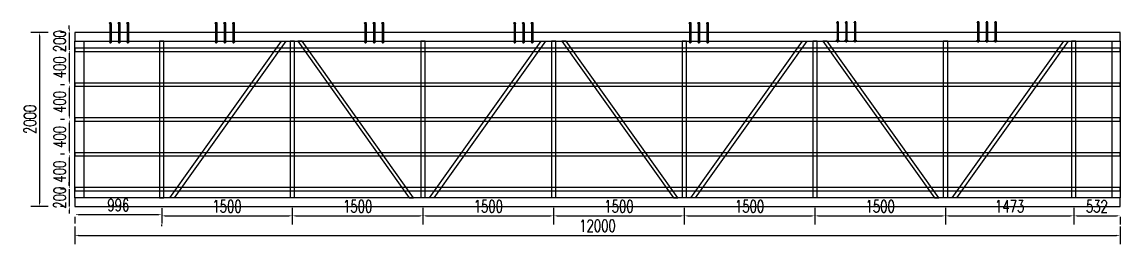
# Model space of a CAD drawing. Extents: x -18540 to 926017, y -610001 to -56924.
# Drawn here: x 34894 to 47503, y -551567 to -549014 of the extents above; entities that cross this region are included whole.
import ezdxf

# ---------------------------------------------------------------- set-up
doc = ezdxf.new("R2010")
doc.units = 0
doc.header["$LTSCALE"] = 10
doc.header["$MEASUREMENT"] = 0
for name, color, linetype in [('BJ02', 2, 'Continuous'), ('W-STEEL_FRAME钢架', 3, 'Continuous'), ('W-STEEL_KEEL钢龙骨', 5, 'Continuous'), ('浮箱U槽', 5, 'Continuous'), ('螺栓孔位', 2, 'Continuous'), ('铝合金', 7, 'Continuous')]:
    doc.layers.add(name, color=color, linetype=linetype)
doc.styles.add('STANDARD_T3', font='simplex.shx', dxfattribs={"width": 0.7, "bigfont": 'gbcbig.shx'})
doc.dimstyles.new('W&&40', dxfattribs={"dimtxt": 140, "dimasz": 40, "dimexe": 100, "dimexo": 120, "dimgap": 40, "dimtad": 1, "dimdec": 0, "dimzin": 0, "dimdsep": 46, "dimtxsty": 'STANDARD_T3', "dimcen": 0.09, "dimclrd": 1, "dimclre": 1, "dimclrt": 7, "dimazin": 2, "dimtfac": 1, "dimtdec": 0, "dimtix": 1, "dimtmove": 2, "dimatfit": 3, "dimfxl": 100, "dimtolj": 1, "dimtzin": 0, "dimarcsym": 0})

# ---------------------------------------------------------------- blocks, each defined once
blk = doc.blocks.new('*U2027')
at = {"layer": 'W-STEEL_KEEL钢龙骨', "color": 4}
blk.add_lwpolyline([(-18, 6000), (-18, -6000), (18, -6000), (18, 6000)], close=True, dxfattribs=at)
blk = doc.blocks.new('*U2028')
at = {"layer": 'W-STEEL_KEEL钢龙骨', "color": 0, "linetype": 'ByBlock', "lineweight": -2, "transparency": 16777216}
for p in [(0, 0), (400, 0), (800, 0), (1200, 0), (1600, 0)]:
    blk.add_blockref('*U2027', p, dxfattribs=at)
blk = doc.blocks.new('C-9')
at = {"layer": 'W-STEEL_FRAME钢架', "color": 1}
for points in [[(584470, 16495), (584470, 16445), (586270, 16445), (586270, 16495)], [(586270, 15095), (586270, 15045), (584470, 16326), (584470, 16376)], [(586270, 14858), (586270, 14908), (584470, 13627), (584470, 13577)], [(584473, 14995), (584473, 14945), (586270, 14945), (586270, 14995)], [(584473, 13495), (584473, 13445), (586270, 13445), (586270, 13495)], [(584470, 13345), (584470, 13395), (586270, 12112), (586270, 12062)], [(584473, 11995), (584473, 11945), (586270, 11945), (586270, 11995)], [(586270, 11826), (586270, 11876), (584470, 10595), (584470, 10545)], [(584473, 10495), (584473, 10445), (586270, 10445), (586270, 10495)], [(584470, 10345), (584470, 10395), (586270, 9113), (586270, 9063)], [(584473, 8995), (584473, 8945), (586270, 8945), (586270, 8995)], [(584470, 7595), (584470, 7545), (586270, 8828), (586270, 8878)], [(584473, 7495), (584473, 7445), (586270, 7445), (586270, 7495)], [(584470, 7345), (584470, 7395), (586270, 6113), (586270, 6063)], [(584473, 6023), (584473, 5973), (586270, 5973), (586270, 6023)]]:
    blk.add_lwpolyline(points, close=True, dxfattribs=at)
at = {"layer": '铝合金', "color": 2}
blk.add_lwpolyline([(584470, 17466), (584370, 17466), (584370, 5466), (584470, 5466), (584470, 17466)], dxfattribs=at)
for points in [[(586270, 17466), (586270, 17366), (584470, 17366), (584470, 17466)], [(586270, 17466), (586270, 5466), (586370, 5466), (586370, 17466)], [(584470, 5466), (584470, 5556), (586270, 5556), (586270, 5466)]]:
    blk.add_lwpolyline(points, close=True, dxfattribs=at)
at = {"layer": 'W-STEEL_KEEL钢龙骨'}
blk.add_blockref('*U2028', (584570, 11466), dxfattribs=at)
blk = doc.blocks.new('*D467')
at = {"layer": 'Defpoints', "color": 0, "transparency": 16777216}
for p in [(35503, -549135), (35438, -549335), (35503, -549335)]:
    blk.add_point(p, dxfattribs=at)
at = {"layer": '浮箱U槽', "color": 1, "lineweight": -2, "transparency": 16777216}
for p, q in [((35438, -549095), (35438, -549055)), ((35383, -549135), (35338, -549135)), ((35438, -549135), (35438, -549335)), ((35383, -549335), (35338, -549335)), ((35438, -549375), (35438, -549415))]:
    blk.add_line(p, q, dxfattribs=at)
at = {"layer": '浮箱U槽', "color": 1, "transparency": 16777216}
for points in [[(35432, -549095), (35445, -549095), (35438, -549135)], [(35432, -549375), (35445, -549375), (35438, -549335)]]:
    blk.add_solid(points, dxfattribs=at)
at = {"layer": '浮箱U槽', "color": 7, "transparency": 16777216, "insert": (35328, -549235), "char_height": 140, "attachment_point": 5, "rotation": 90, "style": 'STANDARD_T3'}
blk.add_mtext('\\A1;200', dxfattribs=at)
blk = doc.blocks.new('*D468')
at = {"layer": 'Defpoints', "color": 0, "transparency": 16777216}
for p in [(35503, -549335), (35438, -549735), (35503, -549735)]:
    blk.add_point(p, dxfattribs=at)
at = {"layer": '浮箱U槽', "color": 1, "lineweight": -2, "transparency": 16777216}
for p, q in [((35383, -549335), (35338, -549335)), ((35438, -549375), (35438, -549695)), ((35383, -549735), (35338, -549735))]:
    blk.add_line(p, q, dxfattribs=at)
at = {"layer": '浮箱U槽', "color": 1, "transparency": 16777216}
for points in [[(35432, -549375), (35445, -549375), (35438, -549335)], [(35432, -549695), (35445, -549695), (35438, -549735)]]:
    blk.add_solid(points, dxfattribs=at)
at = {"layer": '浮箱U槽', "color": 7, "transparency": 16777216, "insert": (35328, -549535), "char_height": 140, "attachment_point": 5, "rotation": 90, "style": 'STANDARD_T3'}
blk.add_mtext('\\A1;400', dxfattribs=at)
blk = doc.blocks.new('*D469')
at = {"layer": 'Defpoints', "color": 0, "transparency": 16777216}
for p in [(35503, -549735), (35438, -550135), (35503, -550135)]:
    blk.add_point(p, dxfattribs=at)
at = {"layer": '浮箱U槽', "color": 1, "lineweight": -2, "transparency": 16777216}
for p, q in [((35383, -549735), (35338, -549735)), ((35438, -549775), (35438, -550095)), ((35383, -550135), (35338, -550135))]:
    blk.add_line(p, q, dxfattribs=at)
at = {"layer": '浮箱U槽', "color": 1, "transparency": 16777216}
for points in [[(35432, -549775), (35445, -549775), (35438, -549735)], [(35432, -550095), (35445, -550095), (35438, -550135)]]:
    blk.add_solid(points, dxfattribs=at)
at = {"layer": '浮箱U槽', "color": 7, "transparency": 16777216, "insert": (35328, -549935), "char_height": 140, "attachment_point": 5, "rotation": 90, "style": 'STANDARD_T3'}
blk.add_mtext('\\A1;400', dxfattribs=at)
blk = doc.blocks.new('*D470')
at = {"layer": 'Defpoints', "color": 0, "transparency": 16777216}
for p in [(35503, -550135), (35438, -550535), (35503, -550535)]:
    blk.add_point(p, dxfattribs=at)
at = {"layer": '浮箱U槽', "color": 1, "lineweight": -2, "transparency": 16777216}
for p, q in [((35383, -550135), (35338, -550135)), ((35438, -550175), (35438, -550495)), ((35383, -550535), (35338, -550535))]:
    blk.add_line(p, q, dxfattribs=at)
at = {"layer": '浮箱U槽', "color": 1, "transparency": 16777216}
for points in [[(35432, -550175), (35445, -550175), (35438, -550135)], [(35432, -550495), (35445, -550495), (35438, -550535)]]:
    blk.add_solid(points, dxfattribs=at)
at = {"layer": '浮箱U槽', "color": 7, "transparency": 16777216, "insert": (35328, -550335), "char_height": 140, "attachment_point": 5, "rotation": 90, "style": 'STANDARD_T3'}
blk.add_mtext('\\A1;400', dxfattribs=at)
blk = doc.blocks.new('*D471')
at = {"layer": 'Defpoints', "color": 0, "transparency": 16777216}
for p in [(35503, -550535), (35438, -550935), (35503, -550935)]:
    blk.add_point(p, dxfattribs=at)
at = {"layer": '浮箱U槽', "color": 1, "lineweight": -2, "transparency": 16777216}
for p, q in [((35383, -550535), (35338, -550535)), ((35438, -550575), (35438, -550895)), ((35383, -550935), (35338, -550935))]:
    blk.add_line(p, q, dxfattribs=at)
at = {"layer": '浮箱U槽', "color": 1, "transparency": 16777216}
for points in [[(35432, -550575), (35445, -550575), (35438, -550535)], [(35432, -550895), (35445, -550895), (35438, -550935)]]:
    blk.add_solid(points, dxfattribs=at)
at = {"layer": '浮箱U槽', "color": 7, "transparency": 16777216, "insert": (35328, -550735), "char_height": 140, "attachment_point": 5, "rotation": 90, "style": 'STANDARD_T3'}
blk.add_mtext('\\A1;400', dxfattribs=at)
blk = doc.blocks.new('*D472')
at = {"layer": 'Defpoints', "color": 0, "transparency": 16777216}
for p in [(35503, -550935), (35438, -551135), (35503, -551135)]:
    blk.add_point(p, dxfattribs=at)
at = {"layer": '浮箱U槽', "color": 1, "lineweight": -2, "transparency": 16777216}
for p, q in [((35438, -550895), (35438, -550855)), ((35383, -550935), (35338, -550935)), ((35438, -550935), (35438, -551135)), ((35383, -551135), (35338, -551135)), ((35438, -551175), (35438, -551215))]:
    blk.add_line(p, q, dxfattribs=at)
at = {"layer": '浮箱U槽', "color": 1, "transparency": 16777216}
for points in [[(35432, -550895), (35445, -550895), (35438, -550935)], [(35432, -551175), (35445, -551175), (35438, -551135)]]:
    blk.add_solid(points, dxfattribs=at)
at = {"layer": '浮箱U槽', "color": 7, "transparency": 16777216, "insert": (35328, -551035), "char_height": 140, "attachment_point": 5, "rotation": 90, "style": 'STANDARD_T3'}
blk.add_mtext('\\A1;200', dxfattribs=at)
blk = doc.blocks.new('*D473')
at = {"layer": 'Defpoints', "color": 0, "transparency": 16777216}
for p in [(35503, -549135), (35096, -551135), (35503, -551135)]:
    blk.add_point(p, dxfattribs=at)
at = {"layer": '浮箱U槽', "color": 1, "lineweight": -2, "transparency": 16777216}
for p, q in [((35196, -549135), (34996, -549135)), ((35096, -549175), (35096, -551095)), ((35196, -551135), (34996, -551135))]:
    blk.add_line(p, q, dxfattribs=at)
at = {"layer": '浮箱U槽', "color": 1, "transparency": 16777216}
for points in [[(35090, -549175), (35103, -549175), (35096, -549135)], [(35090, -551095), (35103, -551095), (35096, -551135)]]:
    blk.add_solid(points, dxfattribs=at)
at = {"layer": '浮箱U槽', "color": 7, "transparency": 16777216, "insert": (34986, -550135), "char_height": 140, "attachment_point": 5, "rotation": 90, "style": 'STANDARD_T3'}
blk.add_mtext('\\A1;2000', dxfattribs=at)
blk = doc.blocks.new('*D474')
at = {"layer": 'Defpoints', "color": 0, "transparency": 16777216}
for p in [(36500, -551035), (35503, -551135), (36500, -551229)]:
    blk.add_point(p, dxfattribs=at)
at = {"layer": '浮箱U槽', "color": 1, "lineweight": -2, "transparency": 16777216}
for p, q in [((35543, -551229), (36460, -551229)), ((36500, -551155), (36500, -551329)), ((35503, -551255), (35503, -551329))]:
    blk.add_line(p, q, dxfattribs=at)
at = {"layer": '浮箱U槽', "color": 1, "transparency": 16777216}
for points in [[(35543, -551223), (35543, -551236), (35503, -551229)], [(36460, -551223), (36460, -551236), (36500, -551229)]]:
    blk.add_solid(points, dxfattribs=at)
at = {"layer": '浮箱U槽', "color": 7, "transparency": 16777216, "insert": (36001, -551119), "char_height": 140, "attachment_point": 5, "style": 'STANDARD_T3'}
blk.add_mtext('\\A1;996', dxfattribs=at)
blk = doc.blocks.new('*D475')
at = {"layer": 'Defpoints', "color": 0, "transparency": 16777216}
for p in [(35503, -551135), (47503, -551135), (47503, -551467)]:
    blk.add_point(p, dxfattribs=at)
at = {"layer": '浮箱U槽', "color": 1, "lineweight": -2, "transparency": 16777216}
for p, q in [((35503, -551367), (35503, -551567)), ((47503, -551367), (47503, -551567)), ((35543, -551467), (47463, -551467))]:
    blk.add_line(p, q, dxfattribs=at)
at = {"layer": '浮箱U槽', "color": 1, "transparency": 16777216}
for points in [[(35543, -551460), (35543, -551474), (35503, -551467)], [(47463, -551460), (47463, -551474), (47503, -551467)]]:
    blk.add_solid(points, dxfattribs=at)
at = {"layer": '浮箱U槽', "color": 7, "transparency": 16777216, "insert": (41503, -551357), "char_height": 140, "attachment_point": 5, "style": 'STANDARD_T3'}
blk.add_mtext('\\A1;12000', dxfattribs=at)
blk = doc.blocks.new('*D476')
at = {"layer": 'Defpoints', "color": 0, "transparency": 16777216}
for p in [(37999, -551032), (36500, -551242), (37999, -551243)]:
    blk.add_point(p, dxfattribs=at)
at = {"layer": '浮箱U槽', "color": 1, "lineweight": -2, "transparency": 16777216}
for p, q in [((36540, -551243), (37959, -551243)), ((37999, -551152), (37999, -551343)), ((36500, -551362), (36500, -551343))]:
    blk.add_line(p, q, dxfattribs=at)
at = {"layer": '浮箱U槽', "color": 1, "transparency": 16777216}
for points in [[(36540, -551236), (36540, -551249), (36500, -551243)], [(37959, -551236), (37959, -551249), (37999, -551243)]]:
    blk.add_solid(points, dxfattribs=at)
at = {"layer": '浮箱U槽', "color": 7, "transparency": 16777216, "insert": (37249, -551133), "char_height": 140, "attachment_point": 5, "style": 'STANDARD_T3'}
blk.add_mtext('\\A1;1500', dxfattribs=at)
blk = doc.blocks.new('*D477')
at = {"layer": 'Defpoints', "color": 0, "transparency": 16777216}
for p in [(37999, -551032), (39499, -551032), (39499, -551243)]:
    blk.add_point(p, dxfattribs=at)
at = {"layer": '浮箱U槽', "color": 1, "lineweight": -2, "transparency": 16777216}
for p, q in [((37999, -551152), (37999, -551343)), ((38039, -551243), (39459, -551243)), ((39499, -551152), (39499, -551343))]:
    blk.add_line(p, q, dxfattribs=at)
at = {"layer": '浮箱U槽', "color": 1, "transparency": 16777216}
for points in [[(38039, -551236), (38039, -551249), (37999, -551243)], [(39459, -551236), (39459, -551249), (39499, -551243)]]:
    blk.add_solid(points, dxfattribs=at)
at = {"layer": '浮箱U槽', "color": 7, "transparency": 16777216, "insert": (38749, -551133), "char_height": 140, "attachment_point": 5, "style": 'STANDARD_T3'}
blk.add_mtext('\\A1;1500', dxfattribs=at)
blk = doc.blocks.new('*D478')
at = {"layer": 'Defpoints', "color": 0, "transparency": 16777216}
for p in [(39499, -551032), (40999, -551032), (40999, -551243)]:
    blk.add_point(p, dxfattribs=at)
at = {"layer": '浮箱U槽', "color": 1, "lineweight": -2, "transparency": 16777216}
for p, q in [((39499, -551152), (39499, -551343)), ((39539, -551243), (40959, -551243)), ((40999, -551152), (40999, -551343))]:
    blk.add_line(p, q, dxfattribs=at)
at = {"layer": '浮箱U槽', "color": 1, "transparency": 16777216}
for points in [[(39539, -551236), (39539, -551249), (39499, -551243)], [(40959, -551236), (40959, -551249), (40999, -551243)]]:
    blk.add_solid(points, dxfattribs=at)
at = {"layer": '浮箱U槽', "color": 7, "transparency": 16777216, "insert": (40249, -551133), "char_height": 140, "attachment_point": 5, "style": 'STANDARD_T3'}
blk.add_mtext('\\A1;1500', dxfattribs=at)
blk = doc.blocks.new('*D479')
at = {"layer": 'Defpoints', "color": 0, "transparency": 16777216}
for p in [(40999, -551032), (42499, -551032), (42499, -551243)]:
    blk.add_point(p, dxfattribs=at)
at = {"layer": '浮箱U槽', "color": 1, "lineweight": -2, "transparency": 16777216}
for p, q in [((40999, -551152), (40999, -551343)), ((41039, -551243), (42459, -551243)), ((42499, -551152), (42499, -551343))]:
    blk.add_line(p, q, dxfattribs=at)
at = {"layer": '浮箱U槽', "color": 1, "transparency": 16777216}
for points in [[(41039, -551236), (41039, -551249), (40999, -551243)], [(42459, -551236), (42459, -551249), (42499, -551243)]]:
    blk.add_solid(points, dxfattribs=at)
at = {"layer": '浮箱U槽', "color": 7, "transparency": 16777216, "insert": (41749, -551133), "char_height": 140, "attachment_point": 5, "style": 'STANDARD_T3'}
blk.add_mtext('\\A1;1500', dxfattribs=at)
blk = doc.blocks.new('*D480')
at = {"layer": 'Defpoints', "color": 0, "transparency": 16777216}
for p in [(42499, -551032), (43999, -551032), (43999, -551243)]:
    blk.add_point(p, dxfattribs=at)
at = {"layer": '浮箱U槽', "color": 1, "lineweight": -2, "transparency": 16777216}
for p, q in [((42499, -551152), (42499, -551343)), ((42539, -551243), (43959, -551243)), ((43999, -551152), (43999, -551343))]:
    blk.add_line(p, q, dxfattribs=at)
at = {"layer": '浮箱U槽', "color": 1, "transparency": 16777216}
for points in [[(42539, -551236), (42539, -551249), (42499, -551243)], [(43959, -551236), (43959, -551249), (43999, -551243)]]:
    blk.add_solid(points, dxfattribs=at)
at = {"layer": '浮箱U槽', "color": 7, "transparency": 16777216, "insert": (43249, -551133), "char_height": 140, "attachment_point": 5, "style": 'STANDARD_T3'}
blk.add_mtext('\\A1;1500', dxfattribs=at)
blk = doc.blocks.new('*D481')
at = {"layer": 'Defpoints', "color": 0, "transparency": 16777216}
for p in [(43999, -551032), (45499, -551032), (45499, -551243)]:
    blk.add_point(p, dxfattribs=at)
at = {"layer": '浮箱U槽', "color": 1, "lineweight": -2, "transparency": 16777216}
for p, q in [((43999, -551152), (43999, -551343)), ((44039, -551243), (45459, -551243)), ((45499, -551152), (45499, -551343))]:
    blk.add_line(p, q, dxfattribs=at)
at = {"layer": '浮箱U槽', "color": 1, "transparency": 16777216}
for points in [[(44039, -551236), (44039, -551249), (43999, -551243)], [(45459, -551236), (45459, -551249), (45499, -551243)]]:
    blk.add_solid(points, dxfattribs=at)
at = {"layer": '浮箱U槽', "color": 7, "transparency": 16777216, "insert": (44749, -551133), "char_height": 140, "attachment_point": 5, "style": 'STANDARD_T3'}
blk.add_mtext('\\A1;1500', dxfattribs=at)
blk = doc.blocks.new('*D482')
at = {"layer": 'Defpoints', "color": 0, "transparency": 16777216}
for p in [(45499, -551032), (46972, -551032), (46972, -551243)]:
    blk.add_point(p, dxfattribs=at)
at = {"layer": '浮箱U槽', "color": 1, "lineweight": -2, "transparency": 16777216}
for p, q in [((45499, -551152), (45499, -551343)), ((45539, -551243), (46932, -551243)), ((46972, -551152), (46972, -551343))]:
    blk.add_line(p, q, dxfattribs=at)
at = {"layer": '浮箱U槽', "color": 1, "transparency": 16777216}
for points in [[(45539, -551236), (45539, -551249), (45499, -551243)], [(46932, -551236), (46932, -551249), (46972, -551243)]]:
    blk.add_solid(points, dxfattribs=at)
at = {"layer": '浮箱U槽', "color": 7, "transparency": 16777216, "insert": (46235, -551133), "char_height": 140, "attachment_point": 5, "style": 'STANDARD_T3'}
blk.add_mtext('\\A1;1473', dxfattribs=at)
blk = doc.blocks.new('*D483')
at = {"layer": 'Defpoints', "color": 0, "transparency": 16777216}
for p in [(46972, -551032), (47503, -551135), (47503, -551243)]:
    blk.add_point(p, dxfattribs=at)
at = {"layer": '浮箱U槽', "color": 1, "lineweight": -2, "transparency": 16777216}
for p, q in [((46972, -551152), (46972, -551343)), ((47012, -551243), (47463, -551243)), ((47503, -551255), (47503, -551343))]:
    blk.add_line(p, q, dxfattribs=at)
at = {"layer": '浮箱U槽', "color": 1, "transparency": 16777216}
for points in [[(47012, -551236), (47012, -551249), (46972, -551243)], [(47463, -551236), (47463, -551249), (47503, -551243)]]:
    blk.add_solid(points, dxfattribs=at)
at = {"layer": '浮箱U槽', "color": 7, "transparency": 16777216, "insert": (47237, -551133), "char_height": 140, "attachment_point": 5, "style": 'STANDARD_T3'}
blk.add_mtext('\\A1;532', dxfattribs=at)
blk = doc.blocks.new('1')
at = {"lineweight": -3}
for p, q in [((-1521933, 1214352), (-1521931, 1214355)), ((-1521933, 1214136), (-1521933, 1214352)), ((-1521919, 1214352), (-1521933, 1214352)), ((-1521921, 1214355), (-1521931, 1214355)), ((-1521919, 1214352), (-1521921, 1214355)), ((-1521919, 1214136), (-1521919, 1214352)), ((-1521938, 1214338), (-1521935, 1214338)), ((-1521938, 1214336), (-1521931, 1214336)), ((-1521938, 1214336), (-1521914, 1214336)), ((-1521936, 1214341), (-1521936, 1214346)), ((-1521936, 1214346), (-1521916, 1214346)), ((-1521935, 1214341), (-1521936, 1214341)), ((-1521934, 1214347), (-1521932, 1214347)), ((-1521932, 1214347), (-1521919, 1214347)), ((-1521932, 1214346), (-1521932, 1214341)), ((-1521919, 1214347), (-1521921, 1214347)), ((-1521921, 1214346), (-1521921, 1214341)), ((-1521917, 1214341), (-1521916, 1214341)), ((-1521914, 1214338), (-1521917, 1214338)), ((-1521916, 1214341), (-1521916, 1214346)), ((-1521938, 1214136), (-1521931, 1214136)), ((-1521938, 1214136), (-1521914, 1214136)), ((-1521938, 1214134), (-1521935, 1214134)), ((-1521935, 1214131), (-1521936, 1214131)), ((-1521936, 1214131), (-1521936, 1214126)), ((-1521936, 1214126), (-1521916, 1214126)), ((-1521934, 1214125), (-1521932, 1214125)), ((-1521932, 1214126), (-1521932, 1214131)), ((-1521932, 1214125), (-1521919, 1214125)), ((-1521921, 1214126), (-1521921, 1214131)), ((-1521919, 1214125), (-1521921, 1214125)), ((-1521914, 1214134), (-1521917, 1214134)), ((-1521917, 1214131), (-1521916, 1214131)), ((-1521916, 1214131), (-1521916, 1214126))]:
    blk.add_line(p, q, dxfattribs=at)
at = {"color": 6, "lineweight": -3}
for p, q in [((-1521931, 1214136), (-1521931, 1214355)), ((-1521921, 1214136), (-1521921, 1214355))]:
    blk.add_line(p, q, dxfattribs=at)
at = {"color": 1}
for p, q in [((-1521936, 1214346), (-1521934, 1214347)), ((-1521919, 1214347), (-1521916, 1214346))]:
    blk.add_line(p, q, dxfattribs=at)
at = {"lineweight": -3}
for points in [[(-1521933, 1214336), (-1521938, 1214336), (-1521938, 1214338), (-1521914, 1214338), (-1521914, 1214336), (-1521919, 1214336)], [(-1521935, 1214338), (-1521935, 1214341), (-1521917, 1214341), (-1521917, 1214338)], [(-1521933, 1214136), (-1521938, 1214136), (-1521938, 1214134), (-1521914, 1214134), (-1521914, 1214136), (-1521919, 1214136)], [(-1521935, 1214134), (-1521935, 1214131), (-1521917, 1214131), (-1521917, 1214134)]]:
    blk.add_lwpolyline(points, dxfattribs=at)
for centre, radius, start, end in [((-1521934, 1214129), 3.22, 223.6028, 316.3972), ((-1521926, 1214140), 14.7, 248.7607, 291.2393), ((-1521919, 1214129), 3.22, 223.6028, 316.3972)]:
    blk.add_arc(centre, radius, start, end, dxfattribs=at)
blk = doc.blocks.new('螺栓孔位')
at = {"layer": '螺栓孔位', "color": 1, "rotation": 270}
for p in [(-1214244, -1521833), (-1214244, -1521933), (-1214244, -1522033)]:
    blk.add_blockref('1', p, dxfattribs=at)

msp = doc.modelspace()

# ---------------------------------------------------------------- block references
at = {"layer": 'BJ02', "rotation": 90}
msp.add_blockref('C-9', (52969.1, -1135505.3), dxfattribs=at)
at = {"layer": '螺栓孔位', "rotation": 270}
for p in [(36017.2, -549142.8), (37231.1, -549142.8), (38945.5, -549142.8), (40659.5, -549142.8), (42674, -549142.8), (44367.4, -549133), (45981.3, -549133)]:
    msp.add_blockref('螺栓孔位', p, dxfattribs=at)

# ---------------------------------------------------------------- dimensions: what is measured, and where the dimension line sits
at = {"layer": '浮箱U槽'}
for base, p1, p2, picture, middle in [((35438.3, -549335), (35503.2, -549135.1), (35503.2, -549335), '*D467', (35328.3, -549235)), ((35438.3, -549735), (35503.2, -549335), (35503.2, -549735), '*D468', (35328.3, -549535)), ((35438.3, -550135), (35503.2, -549735), (35503.2, -550135), '*D469', (35328.3, -549935)), ((35438.3, -550535), (35503.2, -550135), (35503.2, -550535), '*D470', (35328.3, -550335)), ((35438.3, -550935), (35503.2, -550535), (35503.2, -550935), '*D471', (35328.3, -550735)), ((35438.3, -551135.1), (35503.2, -550935), (35503.2, -551135.1), '*D472', (35328.3, -551035))]:
    dim = msp.add_linear_dim(base=base, p1=p1, p2=p2, angle=90, dimstyle='W&&40', dxfattribs=at)
    dim.commit()
    dim.dimension.update_dxf_attribs({"geometry": picture, "text_midpoint": middle})
dim = msp.add_linear_dim(base=(35096.3, -551135.1), p1=(35503.2, -549135.1), p2=(35503.2, -551135.1), angle=90, dimstyle='W&&40', override={"dimfxlon": 1}, dxfattribs=at)
dim.commit()
dim.dimension.update_dxf_attribs({"geometry": '*D473', "text_midpoint": (34986.3, -550135.1)})
for base, p1, p2, picture, middle in [((36499.6, -551229.5), (35503.2, -551135.1), (36499.6, -551035.1), '*D474', (36001.4, -551119.5)), ((37999.3, -551242.7), (36499.6, -551242.3), (37999.3, -551032.1), '*D476', (37249.4, -551132.7)), ((39499.3, -551242.7), (37999.3, -551032.1), (39499.3, -551032.1), '*D477', (38749.3, -551132.7)), ((40999.3, -551242.7), (39499.3, -551032.1), (40999.3, -551032.1), '*D478', (40249.3, -551132.7)), ((42499, -551242.7), (40999.3, -551032.1), (42499, -551032.1), '*D479', (41749.1, -551132.7)), ((43999, -551242.7), (42499, -551032.1), (43999, -551032.1), '*D480', (43249, -551132.7)), ((45499, -551242.7), (43999, -551032.1), (45499, -551032.1), '*D481', (44749, -551132.7)), ((46971.5244, -551242.6549), (45498.9867, -551032.0698), (46971.5244, -551032.0688), '*D482', (46235.2555, -551132.6549)), ((47503.2, -551242.7), (46971.5, -551032.1), (47503.2, -551135.1), '*D483', (47237.4, -551132.7))]:
    dim = msp.add_linear_dim(base=base, p1=p1, p2=p2, dimstyle='W&&40', dxfattribs=at)
    dim.commit()
    dim.dimension.update_dxf_attribs({"geometry": picture, "text_midpoint": middle})
dim = msp.add_linear_dim(base=(47503.2, -551467), p1=(35503.2, -551135.1), p2=(47503.2, -551135.1), dimstyle='W&&40', override={"dimfxlon": 1}, dxfattribs=at)
dim.commit()
dim.dimension.update_dxf_attribs({"geometry": '*D475', "text_midpoint": (41503.2, -551357)})

doc.saveas('drawing.dxf')
